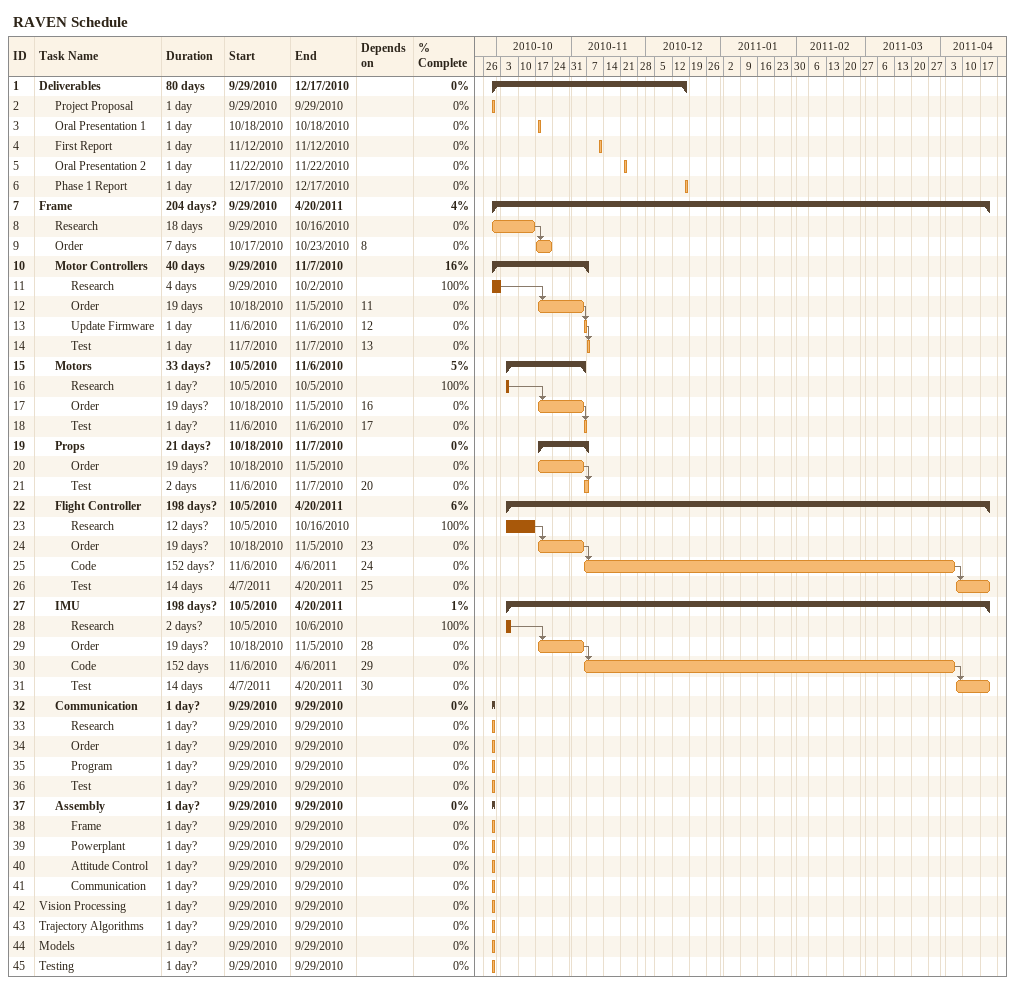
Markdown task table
RAVEN Schedule

| ID | Level | Task | Duration | Start | Finish | Predecessors | % complete |
|---|---|---|---|---|---|---|---|
| 1 | 1 | **Deliverables** | 80d | 2010-09-29 | 2010-12-17 |  | 0 |
| 2 | 2 | Project Proposal | 1d | 2010-09-29 | 2010-09-29 |  | 0 |
| 3 | 2 | Oral Presentation 1 | 1d | 2010-10-18 | 2010-10-18 |  | 0 |
| 4 | 2 | First Report | 1d | 2010-11-12 | 2010-11-12 |  | 0 |
| 5 | 2 | Oral Presentation 2 | 1d | 2010-11-22 | 2010-11-22 |  | 0 |
| 6 | 2 | Phase 1 Report | 1d | 2010-12-17 | 2010-12-17 |  | 0 |
| 7 | 1 | **Frame** | 204d? | 2010-09-29 | 2011-04-20 |  | 4 |
| 8 | 2 | Research | 18d | 2010-09-29 | 2010-10-16 |  | 0 |
| 9 | 2 | Order | 7d | 2010-10-17 | 2010-10-23 | 8 | 0 |
| 10 | 2 | **Motor Controllers** | 40d | 2010-09-29 | 2010-11-07 |  | 16 |
| 11 | 3 | Research | 4d | 2010-09-29 | 2010-10-02 |  | 100 |
| 12 | 3 | Order | 19d | 2010-10-18 | 2010-11-05 | 11 | 0 |
| 13 | 3 | Update Firmware | 1d | 2010-11-06 | 2010-11-06 | 12 | 0 |
| 14 | 3 | Test | 1d | 2010-11-07 | 2010-11-07 | 13 | 0 |
| 15 | 2 | **Motors** | 33d? | 2010-10-05 | 2010-11-06 |  | 5 |
| 16 | 3 | Research | 1d? | 2010-10-05 | 2010-10-05 |  | 100 |
| 17 | 3 | Order | 19d? | 2010-10-18 | 2010-11-05 | 16 | 0 |
| 18 | 3 | Test | 1d? | 2010-11-06 | 2010-11-06 | 17 | 0 |
| 19 | 2 | **Props** | 21d? | 2010-10-18 | 2010-11-07 |  | 0 |
| 20 | 3 | Order | 19d? | 2010-10-18 | 2010-11-05 |  | 0 |
| 21 | 3 | Test | 2d | 2010-11-06 | 2010-11-07 | 20 | 0 |
| 22 | 2 | **Flight Controller** | 198d? | 2010-10-05 | 2011-04-20 |  | 6 |
| 23 | 3 | Research | 12d? | 2010-10-05 | 2010-10-16 |  | 100 |
| 24 | 3 | Order | 19d? | 2010-10-18 | 2010-11-05 | 23 | 0 |
| 25 | 3 | Code | 152d? | 2010-11-06 | 2011-04-06 | 24 | 0 |
| 26 | 3 | Test | 14d | 2011-04-07 | 2011-04-20 | 25 | 0 |
| 27 | 2 | **IMU** | 198d? | 2010-10-05 | 2011-04-20 |  | 1 |
| 28 | 3 | Research | 2d? | 2010-10-05 | 2010-10-06 |  | 100 |
| 29 | 3 | Order | 19d? | 2010-10-18 | 2010-11-05 | 28 | 0 |
| 30 | 3 | Code | 152d | 2010-11-06 | 2011-04-06 | 29 | 0 |
| 31 | 3 | Test | 14d | 2011-04-07 | 2011-04-20 | 30 | 0 |
| 32 | 2 | **Communication** | 1d? | 2010-09-29 | 2010-09-29 |  | 0 |
| 33 | 3 | Research | 1d? | 2010-09-29 | 2010-09-29 |  | 0 |
| 34 | 3 | Order | 1d? | 2010-09-29 | 2010-09-29 |  | 0 |
| 35 | 3 | Program | 1d? | 2010-09-29 | 2010-09-29 |  | 0 |
| 36 | 3 | Test | 1d? | 2010-09-29 | 2010-09-29 |  | 0 |
| 37 | 2 | **Assembly** | 1d? | 2010-09-29 | 2010-09-29 |  | 0 |
| 38 | 3 | Frame | 1d? | 2010-09-29 | 2010-09-29 |  | 0 |
| 39 | 3 | Powerplant | 1d? | 2010-09-29 | 2010-09-29 |  | 0 |
| 40 | 3 | Attitude Control | 1d? | 2010-09-29 | 2010-09-29 |  | 0 |
| 41 | 3 | Communication | 1d? | 2010-09-29 | 2010-09-29 |  | 0 |
| 42 | 1 | Vision Processing | 1d? | 2010-09-29 | 2010-09-29 |  | 0 |
| 43 | 1 | Trajectory Algorithms | 1d? | 2010-09-29 | 2010-09-29 |  | 0 |
| 44 | 1 | Models | 1d? | 2010-09-29 | 2010-09-29 |  | 0 |
| 45 | 1 | Testing | 1d? | 2010-09-29 | 2010-09-29 |  | 0 |
